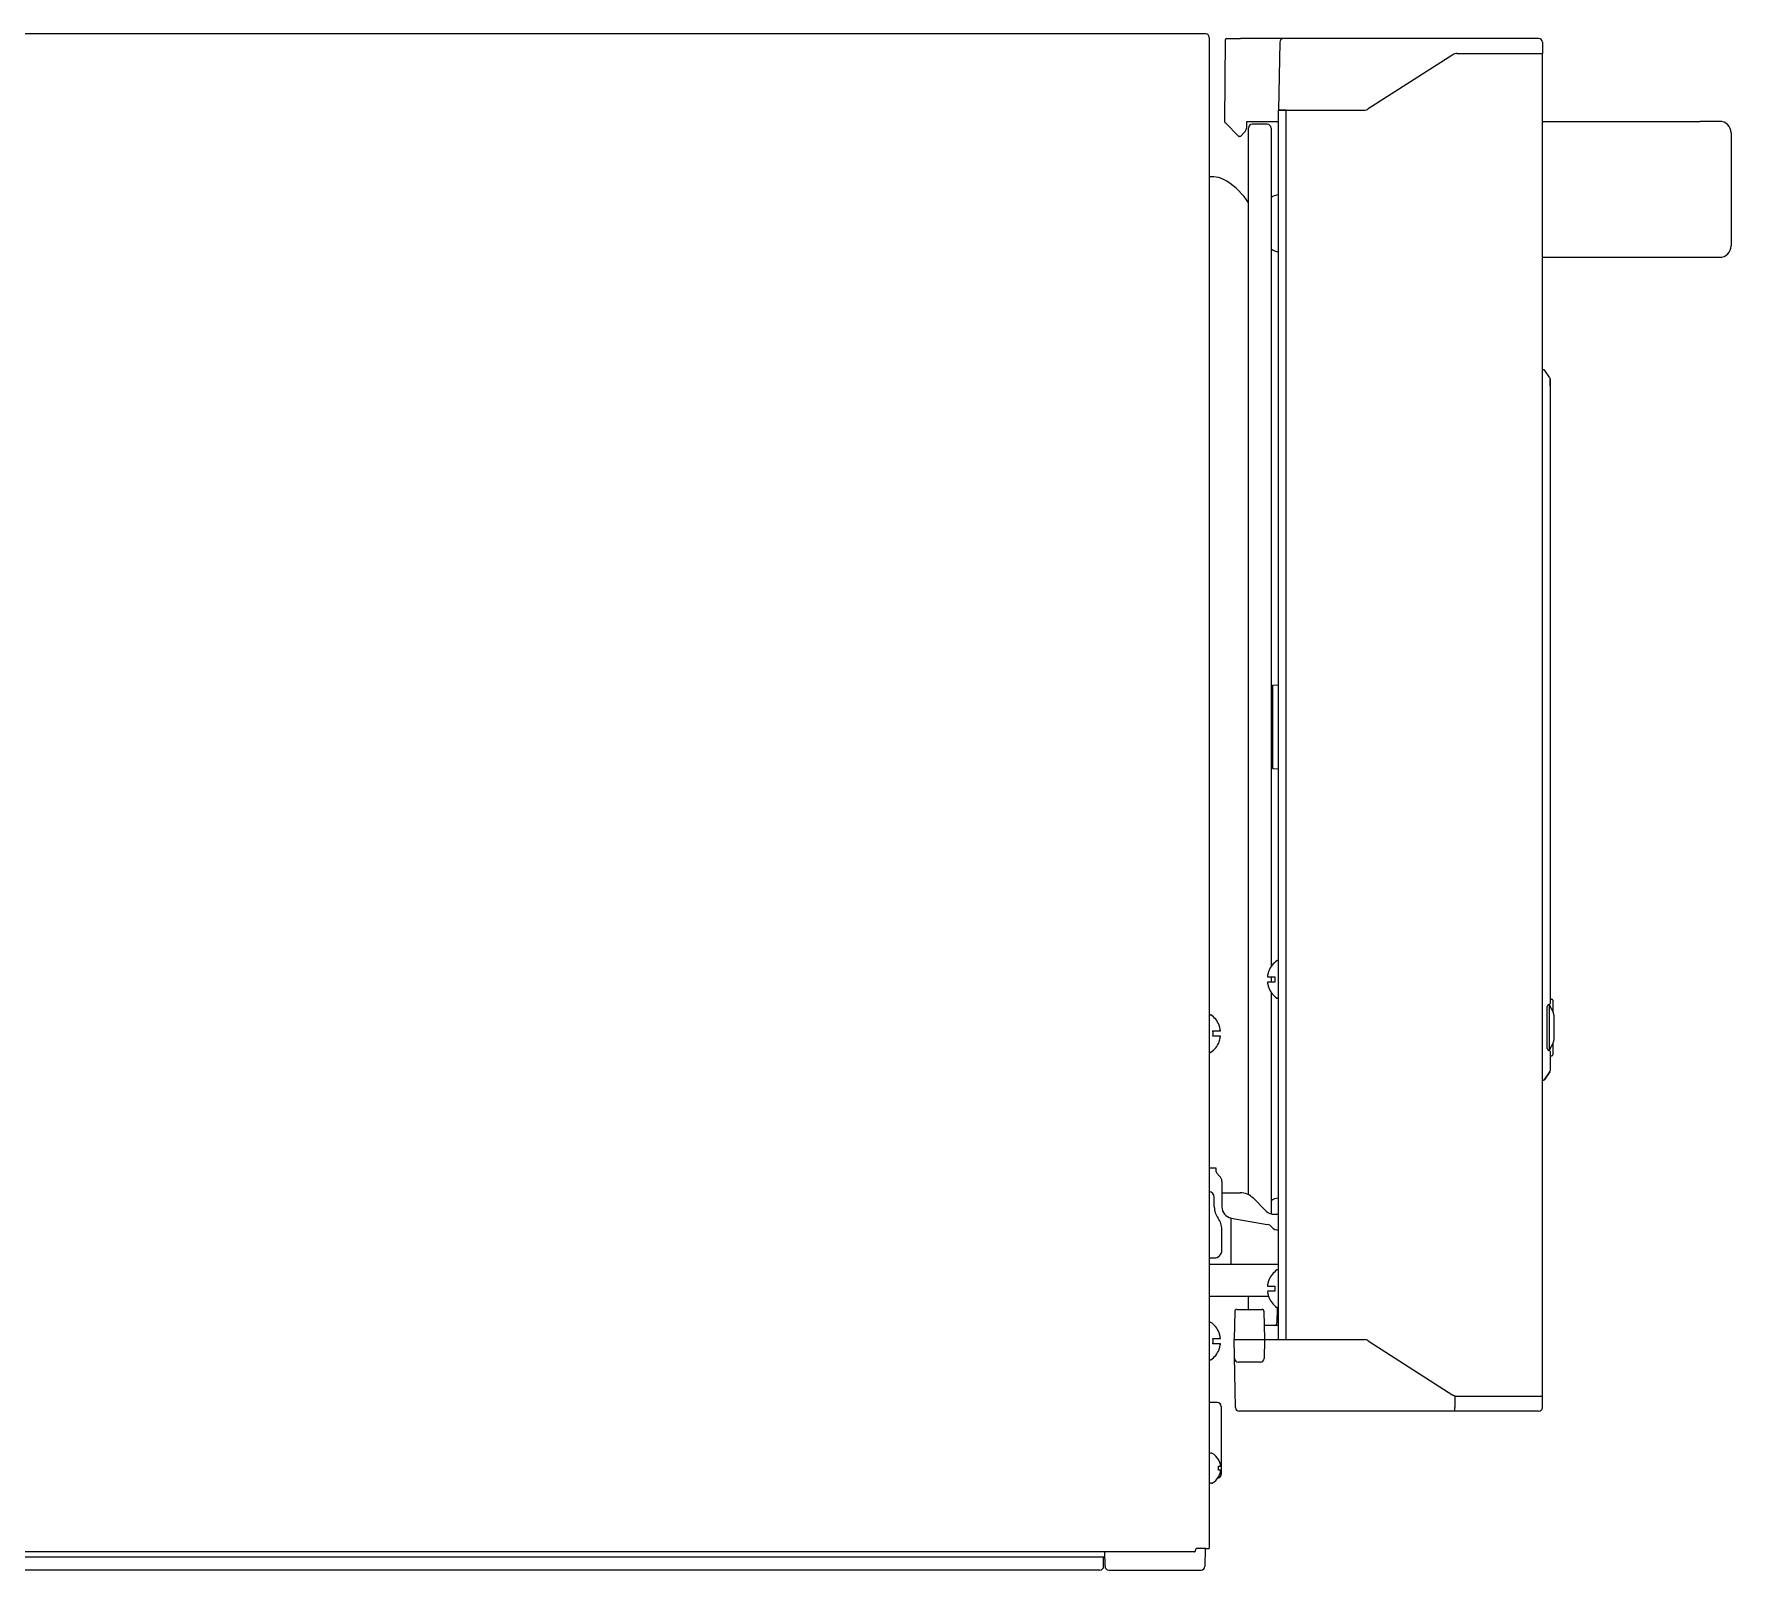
# Model space of a CAD drawing. Header units: millimetres. Extents: x -4975 to 152, y 4191 to 7264.
# Drawn here: x -298.5 to 151.6, y 5611.4 to 6018.7 of the extents above; entities that cross this region are included whole.
import ezdxf

# ---------------------------------------------------------------- set-up
doc = ezdxf.new("R2010")
doc.units = ezdxf.units.MM
doc.header["$LTSCALE"] = 346.5
doc.layers.get('0').update_dxf_attribs({"linetype": 'CONTINUOUS'})

msp = doc.modelspace()

# ---------------------------------------------------------------- linework, layer by layer
at = {"color": 7, "linetype": 'Continuous'}
for p, q in [((12.36, 6018.7), (-686.04, 6018.7)), ((13.16, 6017.8), (13.16, 6017.7)), ((13.16, 6017.7), (13.16, 5617.1)), ((17.31, 5995.5), (17.5, 6017.25)), ((17.75, 6017.5), (21.48, 6017.5)), ((100.51, 6017.5), (21.48, 6017.5)), ((31.87, 6016.51), (31.56, 5998.5)), ((78.84, 6013.5), (101.56, 6013.5)), ((101.51, 6016.51), (101.56, 6013.5)), ((101.56, 5657.5), (101.56, 6013.5)), ((77.77, 6013.18), (55.35, 5998.81)), ((17.32, 5995.29), (17.31, 5995.5)), ((23.16, 5995.5), (31.56, 5995.5)), ((23.16, 5994.49), (23.16, 5995.5)), ((33.56, 5998.5), (31.56, 5998.5)), ((31.56, 5998.5), (54.27, 5998.5)), ((31.56, 5998.5), (54.27, 5998.5)), ((31.56, 5672.5), (31.56, 5998.5)), ((33.56, 5672.5), (33.56, 5998.5)), ((101.56, 5995.5), (143.38, 5995.5)), ((148.54, 5995.5), (143.38, 5995.5)), ((17.36, 5995.19), (21.01, 5991.54)), ((21.51, 5991.5), (21.12, 5991.5)), ((21.51, 5991.6), (22.28, 5992.37)), ((23.56, 5710.9), (23.56, 5993.75)), ((28.56, 5994.75), (24.56, 5994.75)), ((29.56, 5993.75), (29.56, 5771.4)), ((151.56, 5992.5), (151.56, 5962.5)), ((101.56, 5959.5), (143.02, 5959.51)), ((143.38, 5959.5), (148.54, 5959.5)), ((101.8, 5929.67), (101.56, 5929.68)), ((101.96, 5929.64), (101.8, 5929.67)), ((102.2, 5929.44), (102.17, 5929.48)), ((103.48, 5927.48), (102.2, 5929.44)), ((103.48, 5927.48), (102.2, 5929.44)), ((103.56, 5927.21), (103.56, 5761.59)), ((103.56, 5925.39), (103.56, 5927.04)), ((29.56, 5845.58), (30.01, 5846.05)), ((30.01, 5846.05), (31.56, 5846.13)), ((30.06, 5844.05), (30.01, 5846.05)), ((30.06, 5825.95), (30.06, 5844.05)), ((29.56, 5824.42), (30.01, 5823.95)), ((30.01, 5823.95), (30.06, 5825.95)), ((30.01, 5823.95), (31.56, 5823.87)), ((31.36, 5773), (31.24, 5773)), ((28.6, 5768.7), (30.56, 5768.7)), ((30.56, 5767.3), (28.6, 5767.3)), ((28.94, 5770.25), (28.97, 5770.25)), ((29.56, 5768.7), (29.56, 5767.3)), ((30.56, 5768.7), (30.56, 5768.57)), ((30.56, 5767.43), (30.56, 5767.3)), ((28.97, 5765.75), (28.94, 5765.75)), ((29.56, 5764.59), (29.56, 5705.85)), ((31.36, 5763), (31.24, 5763)), ((103.22, 5761.32), (103.35, 5761.34)), ((103.31, 5761.32), (103.31, 5749.17)), ((103.81, 5762.75), (104.06, 5762.75)), ((104.31, 5762.5), (104.31, 5759.52)), ((13.36, 5758.65), (13.47, 5758.65)), ((102.81, 5749.67), (102.81, 5760.83)), ((104.29, 5759.56), (103.58, 5760.8)), ((104.56, 5758.56), (104.56, 5751.93)), ((14.16, 5754.35), (16.12, 5754.35)), ((14.16, 5754.22), (14.16, 5754.35)), ((14.16, 5752.95), (14.16, 5753.08)), ((16.12, 5752.95), (14.16, 5752.95)), ((15.75, 5755.9), (15.78, 5755.9)), ((13.36, 5748.65), (13.47, 5748.65)), ((15.78, 5751.4), (15.75, 5751.4)), ((103.35, 5749.15), (103.22, 5749.17)), ((103.56, 5748.91), (103.56, 5743.79)), ((103.58, 5749.7), (104.29, 5750.93)), ((104.31, 5750.97), (104.31, 5748)), ((102.2, 5741.55), (103.48, 5743.51)), ((103.48, 5743.51), (102.2, 5741.55)), ((103.81, 5747.75), (104.06, 5747.75)), ((101.8, 5741.33), (101.56, 5741.32)), ((101.8, 5741.33), (101.86, 5741.33)), ((101.86, 5741.33), (102.02, 5741.39)), ((102.02, 5741.39), (102.06, 5741.41)), ((102.06, 5741.41), (102.15, 5741.48)), ((102.15, 5741.48), (102.2, 5741.55)), ((15.01, 5718), (13.16, 5718)), ((15.01, 5717), (15.01, 5718)), ((15.16, 5716.64), (15.92, 5715.88)), ((16.51, 5714.46), (16.51, 5707.7)), ((14.51, 5707.7), (14.51, 5710.25)), ((16.51, 5711.44), (21.33, 5711.44)), ((24.87, 5709.98), (28.25, 5706.6)), ((18.99, 5704.74), (28.55, 5703.06)), ((19.01, 5692.5), (19.01, 5704.74)), ((30.49, 5705.72), (31.56, 5705.76)), ((16.51, 5696.15), (16.51, 5701.7)), ((13.16, 5694.15), (14.51, 5694.15)), ((13.16, 5692.5), (31.56, 5692.5)), ((31.36, 5691), (31.24, 5691)), ((28.6, 5686.7), (30.56, 5686.7)), ((30.56, 5685.3), (28.6, 5685.3)), ((28.94, 5688.25), (28.97, 5688.25)), ((30.56, 5686.7), (30.56, 5686.57)), ((30.56, 5685.43), (30.56, 5685.3)), ((28.89, 5683.96), (13.36, 5683.96)), ((20.44, 5680.5), (27.18, 5680.5)), ((23.56, 5680.5), (23.56, 5683.96)), ((28.97, 5683.75), (28.94, 5683.75)), ((31.19, 5681), (31.12, 5676.98)), ((31.36, 5681), (31.24, 5681)), ((13.36, 5677.11), (13.47, 5677.11)), ((19.94, 5680.01), (19.81, 5672.5)), ((27.68, 5680.01), (27.81, 5672.5)), ((28.25, 5676.25), (27.74, 5676.25)), ((31.56, 5676.25), (27.74, 5676.25)), ((14.16, 5672.81), (16.12, 5672.81)), ((14.16, 5672.68), (14.16, 5672.81)), ((14.16, 5671.41), (14.16, 5671.54)), ((16.12, 5671.41), (14.16, 5671.41)), ((15.75, 5674.36), (15.78, 5674.36)), ((19.81, 5672.5), (27.81, 5672.5)), ((20.12, 5654.48), (19.81, 5672.5)), ((27.81, 5672.5), (27.72, 5667.48)), ((28.31, 5672.5), (33.56, 5672.5)), ((31.56, 5672.5), (33.56, 5672.5)), ((31.56, 5672.5), (54.27, 5672.5)), ((55.35, 5672.18), (77.77, 5657.81)), ((13.36, 5667.11), (13.47, 5667.11)), ((15.78, 5669.86), (15.75, 5669.86)), ((26.72, 5666.5), (20.9, 5666.5)), ((15.36, 5655.8), (13.16, 5655.8)), ((16.36, 5654.8), (16.36, 5636.8)), ((100.51, 5653.5), (21.12, 5653.5)), ((78.26, 5657.59), (78.26, 5654.48)), ((78.84, 5657.5), (101.56, 5657.5)), ((99.56, 5657.5), (101.56, 5657.5)), ((101.51, 5654.48), (101.56, 5657.5)), ((13.76, 5642.4), (13.56, 5642.4)), ((15.6, 5640.7), (15.64, 5640.7)), ((15.6, 5638.9), (16.15, 5638.9)), ((16.15, 5637.9), (15.6, 5637.9)), ((15.64, 5636.1), (15.6, 5636.1)), ((13.76, 5634.4), (13.56, 5634.4)), ((-684.84, 5614.9), (-14.64, 5614.9)), ((9.28, 5616.2), (-684.65, 5616.2)), ((-14.84, 5612.4), (-14.84, 5614.9)), ((-14.48, 5612.39), (-14.51, 5616.2)), ((12.26, 5617.1), (9.69, 5617.1)), ((12.11, 5617.1), (12.03, 5612.38)), ((12.26, 5617.1), (13.16, 5617.1)), ((-15.84, 5611.4), (-683.84, 5611.4)), ((-13.48, 5611.4), (11.03, 5611.4))]:
    msp.add_line(p, q, dxfattribs=at)
for points in [[(102.17, 5929.48), (102.08, 5929.57), (101.96, 5929.64)], [(101.8, 5741.33), (101.83, 5741.33), (101.87, 5741.33), (101.9, 5741.34), (101.94, 5741.35)], [(101.94, 5741.35), (101.98, 5741.36), (102.01, 5741.38), (102.05, 5741.4), (102.08, 5741.42)], [(102.08, 5741.42), (102.11, 5741.45), (102.14, 5741.48), (102.17, 5741.51), (102.2, 5741.55), (102.2, 5741.55)]]:
    msp.add_lwpolyline(points, dxfattribs=at)
for centre, radius, start, end in [((12.26, 6017.8), 0.9, 0, 83.6659), ((17.75, 6017.25), 0.25, 89.9991, 179.5), ((32.87, 6016.5), 1, 90, 179), ((78.84, 6011.5), 2, 90, 122.6609), ((100.51, 6016.5), 1, 1, 90), ((54.27, 6000.5), 2, 270, 302.6609), ((54.27, 6000.5), 2, 270, 302.6609), ((148.56, 5992.5), 3, 0, 90.3812), ((17.47, 5995.3), 0.15, 183, 225), ((21.12, 5991.65), 0.15, 225, 270), ((20.16, 5994.49), 3, 315, 0), ((24.56, 5993.75), 1, 90, 180), ((28.56, 5993.75), 1, 0, 90), ((13.62, 5972.85), 8, 58.0041, 93.2946), ((8.48, 5964.63), 17.7, 31.5143, 58.0041), ((31.51, 5973), 3, 90, 130.7412), ((31.51, 5964), 3, 229.2588, 270), ((143.38, 5965.5), 6, 266.5283, 270), ((148.56, 5962.5), 3, 269.6188, 0), ((101.78, 5929.17), 0.5, 33.0668, 88), ((34.26, 5768.2), 5.7, 123.2419, 158.9214), ((31.24, 5772.8), 0.2, 90, 123.2419), ((31.36, 5772.8), 0.2, 0, 90), ((34.66, 5768.12), 6.09, 172.6229, 174.5265), ((34.66, 5767.88), 6.09, 185.4735, 187.3771), ((34.53, 5768.13), 5.96, 171.9486, 172.6174), ((34.53, 5767.86), 5.96, 187.3826, 188.0514), ((34.47, 5768.14), 5.9, 170.6546, 171.9496), ((34.47, 5767.85), 5.9, 188.0504, 189.3454), ((34.42, 5768.15), 5.85, 169.7616, 170.6536), ((34.42, 5767.85), 5.85, 189.3464, 190.2384), ((34.39, 5768.16), 5.82, 168.6651, 169.7618), ((34.39, 5767.84), 5.82, 190.2382, 191.3349), ((34.36, 5768.16), 5.79, 167.6222, 168.6648), ((34.36, 5767.83), 5.79, 191.3352, 192.3778), ((34.35, 5768.16), 5.77, 166.6751, 167.6221), ((34.35, 5767.83), 5.77, 192.3779, 193.3249), ((34.33, 5768.17), 5.75, 165.4482, 166.6751), ((34.33, 5767.83), 5.75, 193.3249, 194.5518), ((34.32, 5768.17), 5.74, 164.6978, 165.448), ((34.32, 5767.82), 5.74, 194.552, 195.3022), ((34.31, 5768.17), 5.73, 163.1803, 164.6979), ((34.31, 5767.82), 5.73, 195.3021, 196.8197), ((34.3, 5768.18), 5.72, 162.7286, 163.18), ((34.3, 5767.82), 5.72, 196.82, 197.2714), ((34.29, 5768.18), 5.72, 160.7579, 162.7288), ((34.29, 5767.82), 5.72, 197.2712, 199.2421), ((34.29, 5768.18), 5.71, 158.7734, 160.7577), ((34.29, 5767.81), 5.71, 199.2423, 201.2266), ((34.45, 5768), 3.93, 171.6741, 188.3259), ((34.26, 5767.8), 5.7, 201.0786, 236.7581), ((31.24, 5763.2), 0.2, 236.7581, 270), ((31.36, 5763.2), 0.2, 270, 0), ((103.31, 5760.83), 0.5, 100, 180), ((103.31, 5761.59), 0.25, 280, 0), ((105.31, 5761.8), 2, 193.0417, 210), ((103.81, 5763.25), 0.5, 239.3636, 270), ((104.06, 5762.5), 0.25, 0, 90), ((13.36, 5758.45), 0.2, 90, 180), ((13.47, 5758.45), 0.2, 56.7581, 90), ((10.46, 5753.85), 5.7, 21.0786, 56.7581), ((102.56, 5758.56), 2, 0, 30), ((10.27, 5753.65), 3.93, 351.6741, 8.3259), ((10.43, 5753.83), 5.71, 19.2423, 21.2266), ((10.42, 5753.83), 5.72, 17.2712, 19.2421), ((10.42, 5753.83), 5.72, 16.82, 17.2714), ((10.41, 5753.82), 5.73, 15.3021, 16.8197), ((10.4, 5753.82), 5.74, 14.552, 15.3022), ((10.39, 5753.82), 5.75, 13.3249, 14.5518), ((10.37, 5753.81), 5.77, 12.3779, 13.3249), ((10.35, 5753.81), 5.79, 11.3352, 12.3778), ((10.35, 5753.48), 5.79, 347.6222, 348.6648), ((10.33, 5753.8), 5.82, 10.2382, 11.3349), ((10.33, 5753.49), 5.82, 348.6651, 349.7618), ((10.29, 5753.8), 5.85, 9.3464, 10.2384), ((10.29, 5753.5), 5.85, 349.7616, 350.6536), ((10.24, 5753.79), 5.9, 8.0504, 9.3454), ((10.24, 5753.5), 5.9, 350.6546, 351.9496), ((10.19, 5753.78), 5.96, 7.3826, 8.0514), ((10.19, 5753.51), 5.96, 351.9486, 352.6174), ((10.06, 5753.77), 6.09, 5.4735, 7.3771), ((10.06, 5753.53), 6.09, 352.6229, 354.5265), ((13.36, 5748.85), 0.2, 180, 270), ((13.47, 5748.85), 0.2, 270, 303.2419), ((10.46, 5753.45), 5.7, 303.2419, 338.9214), ((10.43, 5753.46), 5.71, 338.7734, 340.7577), ((10.42, 5753.47), 5.72, 340.7579, 342.7288), ((10.42, 5753.47), 5.72, 342.7286, 343.18), ((10.41, 5753.47), 5.73, 343.1803, 344.6979), ((10.4, 5753.47), 5.74, 344.6978, 345.448), ((10.39, 5753.48), 5.75, 345.4482, 346.6751), ((10.37, 5753.48), 5.77, 346.6751, 347.6221), ((103.31, 5749.67), 0.5, 180, 260), ((103.31, 5748.91), 0.25, 0, 80), ((105.31, 5748.7), 2, 150, 166.9838), ((104.06, 5748), 0.25, 270, 0), ((102.56, 5751.93), 2, 330, 0), ((103.06, 5743.79), 0.5, 326.9322, 0.0007), ((103.81, 5747.25), 0.5, 90, 120.6364), ((101.78, 5741.83), 0.5, 272, 326.9332), ((15.51, 5717), 0.5, 179.9982, 224.9982), ((14.51, 5714.46), 2, 359.9982, 44.9982), ((13.01, 5710.25), 1.5, 359.9982, 84.2207), ((19.51, 5707.7), 5, 179.9982, 216.8681), ((19.51, 5707.7), 3, 179.9982, 259.9982), ((21.33, 5706.44), 5, 45, 90), ((31.51, 5707), 3, 90, 130.7412), ((11.51, 5701.7), 5, 359.9982, 36.8681), ((30.37, 5708.72), 3, 225, 272.25), ((28.2, 5701.09), 2, 38.2777, 79.9982), ((31.34, 5703.57), 2, 218.2777, 276.3364), ((14.51, 5696.15), 2, 269.9982, 359.9982), ((34.26, 5686.2), 5.7, 123.2419, 158.9214), ((31.24, 5690.8), 0.2, 90, 123.2419), ((31.36, 5690.8), 0.2, 0, 90), ((34.66, 5686.12), 6.09, 172.6229, 174.5265), ((34.66, 5685.88), 6.09, 185.4735, 187.3771), ((34.53, 5686.13), 5.96, 171.9486, 172.6174), ((34.53, 5685.86), 5.96, 187.3826, 188.0514), ((34.47, 5686.14), 5.9, 170.6546, 171.9496), ((34.47, 5685.85), 5.9, 188.0504, 189.3454), ((34.42, 5686.15), 5.85, 169.7616, 170.6536), ((34.42, 5685.85), 5.85, 189.3464, 190.2384), ((34.39, 5686.16), 5.82, 168.6651, 169.7618), ((34.39, 5685.84), 5.82, 190.2382, 191.3349), ((34.36, 5686.16), 5.79, 167.6222, 168.6648), ((34.35, 5686.16), 5.77, 166.6751, 167.6221), ((34.33, 5686.17), 5.75, 165.4482, 166.6751), ((34.32, 5686.17), 5.74, 164.6978, 165.448), ((34.31, 5686.17), 5.73, 163.1803, 164.6979), ((34.3, 5686.18), 5.72, 162.7286, 163.18), ((34.29, 5686.18), 5.72, 160.7579, 162.7288), ((34.29, 5686.18), 5.71, 158.7734, 160.7577), ((34.45, 5686), 3.93, 171.6741, 188.3259), ((13.36, 5684.96), 1, 258.2595, 270), ((20.44, 5680), 0.5, 90, 179), ((27.18, 5680), 0.5, 1, 90), ((34.36, 5685.83), 5.79, 191.3352, 192.3778), ((34.35, 5685.83), 5.77, 192.3779, 193.3249), ((34.33, 5685.83), 5.75, 193.3249, 194.5518), ((34.32, 5685.82), 5.74, 194.552, 195.3022), ((34.31, 5685.82), 5.73, 195.3021, 196.8197), ((34.3, 5685.82), 5.72, 196.82, 197.2714), ((34.29, 5685.82), 5.72, 197.2712, 199.2421), ((34.29, 5685.81), 5.71, 199.2423, 201.2266), ((34.26, 5685.8), 5.7, 201.0786, 236.7581), ((31.24, 5681.2), 0.2, 236.7581, 270), ((31.36, 5681.2), 0.2, 270, 0), ((13.36, 5676.91), 0.2, 90, 180), ((13.47, 5676.91), 0.2, 56.7581, 90), ((10.46, 5672.31), 5.7, 21.0786, 56.7581), ((30.37, 5677), 0.75, 270, 359), ((10.27, 5672.11), 3.93, 351.6741, 8.3259), ((10.43, 5672.29), 5.71, 19.2423, 21.2266), ((10.42, 5672.29), 5.72, 17.2712, 19.2421), ((10.42, 5672.29), 5.72, 16.82, 17.2714), ((10.41, 5672.28), 5.73, 15.3021, 16.8197), ((10.4, 5672.28), 5.74, 14.552, 15.3022), ((10.39, 5672.28), 5.75, 13.3249, 14.5518), ((10.37, 5672.27), 5.77, 12.3779, 13.3249), ((10.35, 5672.27), 5.79, 11.3352, 12.3778), ((10.33, 5672.26), 5.82, 10.2382, 11.3349), ((10.29, 5672.26), 5.85, 9.3464, 10.2384), ((10.24, 5672.25), 5.9, 8.0504, 9.3454), ((10.19, 5672.24), 5.96, 7.3826, 8.0514), ((10.06, 5672.23), 6.09, 5.4735, 7.3771), ((10.06, 5671.99), 6.09, 352.6229, 354.5265), ((54.27, 5670.5), 2, 57.3391, 90), ((13.36, 5667.31), 0.2, 180, 270), ((13.47, 5667.31), 0.2, 270, 303.2419), ((10.46, 5671.91), 5.7, 303.2419, 338.9214), ((10.43, 5671.92), 5.71, 338.7734, 340.7577), ((10.42, 5671.93), 5.72, 340.7579, 342.7288), ((10.42, 5671.93), 5.72, 342.7286, 343.18), ((10.41, 5671.93), 5.73, 343.1803, 344.6979), ((10.4, 5671.93), 5.74, 344.6978, 345.448), ((10.39, 5671.94), 5.75, 345.4482, 346.6751), ((10.37, 5671.94), 5.77, 346.6751, 347.6221), ((10.35, 5671.94), 5.79, 347.6222, 348.6648), ((10.33, 5671.95), 5.82, 348.6651, 349.7618), ((10.29, 5671.96), 5.85, 349.7616, 350.6536), ((10.24, 5671.96), 5.9, 350.6546, 351.9496), ((10.19, 5671.97), 5.96, 351.9486, 352.6174), ((20.9, 5667.5), 1, 181, 270), ((26.72, 5667.5), 1, 270, 359), ((78.84, 5659.5), 2, 237.3391, 270), ((15.36, 5654.8), 1, 0, 90), ((21.12, 5654.5), 1, 181, 270), ((100.51, 5654.5), 1, 270, 359), ((13.56, 5642), 0.4, 90, 180), ((13.76, 5642), 0.4, 59.6988, 90), ((11.54, 5638.2), 4.8, 31.3727, 59.6988), ((11.55, 5638.21), 4.75, 28.9687, 31.5341), ((11.56, 5638.21), 4.75, 28.0074, 28.9684), ((11.56, 5638.21), 4.75, 26.6813, 28.0074), ((11.56, 5638.22), 4.74, 25.5402, 26.6812), ((11.56, 5638.22), 4.74, 24.5722, 25.5402), ((11.57, 5638.22), 4.73, 23.3175, 24.5722), ((11.57, 5638.22), 4.73, 22.5474, 23.3174), ((11.58, 5638.22), 4.72, 21.0025, 22.5476), ((11.59, 5638.23), 4.72, 20.5181, 21.0023), ((11.6, 5638.23), 4.7, 18.4656, 20.5187), ((11.54, 5638.6), 4.8, 300.3012, 328.6273), ((15.36, 5636.8), 1, 274.615, 0), ((11.85, 5638.4), 3.79, 0.0089, 7.5987), ((11.85, 5638.4), 3.79, 352.4013, 359.9911), ((11.55, 5638.58), 4.75, 328.4659, 331.0313), ((11.56, 5638.58), 4.75, 331.0316, 331.9926), ((11.56, 5638.58), 4.75, 331.9926, 333.3187), ((11.56, 5638.58), 4.74, 333.3188, 334.4598), ((11.56, 5638.58), 4.74, 334.4598, 335.4278), ((11.57, 5638.58), 4.73, 335.4278, 336.6825), ((11.57, 5638.57), 4.73, 336.6826, 337.4526), ((11.58, 5638.57), 4.72, 337.4524, 338.9975), ((11.59, 5638.57), 4.72, 338.9977, 339.4819), ((11.6, 5638.56), 4.7, 339.4813, 341.5344), ((11.62, 5638.24), 4.68, 17.3773, 18.465), ((11.62, 5638.56), 4.68, 341.535, 342.6227), ((11.63, 5638.24), 4.67, 16.3949, 17.3772), ((11.63, 5638.55), 4.67, 342.6228, 343.6051), ((11.66, 5638.25), 4.64, 14.3176, 16.3964), ((11.66, 5638.54), 4.64, 343.6036, 345.6824), ((14.17, 5639.14), 2.01, 5.1401, 7.2744), ((14.16, 5639.15), 2.01, 352.7259, 354.7415), ((14.16, 5637.64), 2.01, 5.2585, 7.2741), ((14.17, 5637.65), 2.01, 352.7256, 354.8598), ((14.19, 5639.15), 1.98, 4.2856, 5.1372), ((14.2, 5639.15), 1.97, 355.3984, 356.7833), ((14.19, 5639.15), 1.98, 354.7442, 355.3991), ((14.19, 5637.65), 1.98, 4.6009, 5.2558), ((14.2, 5637.65), 1.97, 3.2167, 4.6016), ((14.19, 5637.65), 1.98, 354.8627, 355.7144), ((14.2, 5639.15), 1.97, 3.0233, 4.286), ((14.21, 5639.15), 1.96, 1.9964, 3.0228), ((14.22, 5639.15), 1.95, 0.9261, 1.9964), ((14.22, 5639.15), 1.95, 358.8459, 0.9258), ((14.22, 5639.15), 1.96, 357.6234, 358.8455), ((14.21, 5639.15), 1.96, 356.7841, 357.6235), ((14.21, 5637.65), 1.96, 2.3765, 3.2159), ((14.22, 5637.65), 1.95, 1.1545, 2.3767), ((14.22, 5637.65), 1.95, 359.0741, 1.1541), ((14.22, 5637.65), 1.95, 358.0037, 359.0738), ((14.21, 5637.65), 1.96, 356.9771, 358.0037), ((14.2, 5637.65), 1.97, 355.714, 356.9766), ((13.56, 5634.8), 0.4, 180, 270), ((13.76, 5634.8), 0.4, 270, 300.3012), ((-14.64, 5616.7), 1.8, 270, 274.5882), ((-15.84, 5612.4), 1, 270, 0), ((-13.48, 5612.4), 1, 180.5, 270), ((11.03, 5612.4), 1, 270, 359)]:
    msp.add_arc(centre, radius, start, end, dxfattribs=at)
for points, knots in [([(18.94, 5993.65), (18.94, 5993.65), (18.93, 5993.65), (18.92, 5993.64), (18.92, 5993.64)], [0, 0, 0, 0, 0.725047, 1, 1, 1, 1]), ([(27.81, 5672.49), (27.8, 5672.49), (28.14, 5672.52), (28.15, 5672.49), (28.31, 5672.49)], [0, 0, 0, 0, 0.076131, 1, 1, 1, 1]), ([(78.26, 5653.5), (78.26, 5653.5), (78.27, 5653.54), (78.26, 5653.58), (78.26, 5653.68), (78.26, 5653.85), (78.26, 5654.12), (78.26, 5654.35), (78.26, 5654.48)], [0, 0, 0, 0, 0.019265, 0.075885, 0.168025, 0.291937, 0.61606, 1, 1, 1, 1]), ([(9.28, 5616.2), (9.32, 5616.2), (9.38, 5616.26), (9.44, 5616.35), (9.49, 5616.47), (9.54, 5616.6), (9.61, 5616.81), (9.66, 5616.98), (9.69, 5617.1)], [0, 0, 0, 0, 0.121805, 0.218261, 0.339787, 0.483604, 0.645308, 1, 1, 1, 1])]:
    msp.add_open_spline(points, degree=3, knots=knots, dxfattribs=at)
msp.add_open_spline([(103.56, 5927.21), (103.56, 5927.3), (103.54, 5927.41), (103.46, 5927.45)], degree=3, dxfattribs=at)

doc.saveas('drawing.dxf')
